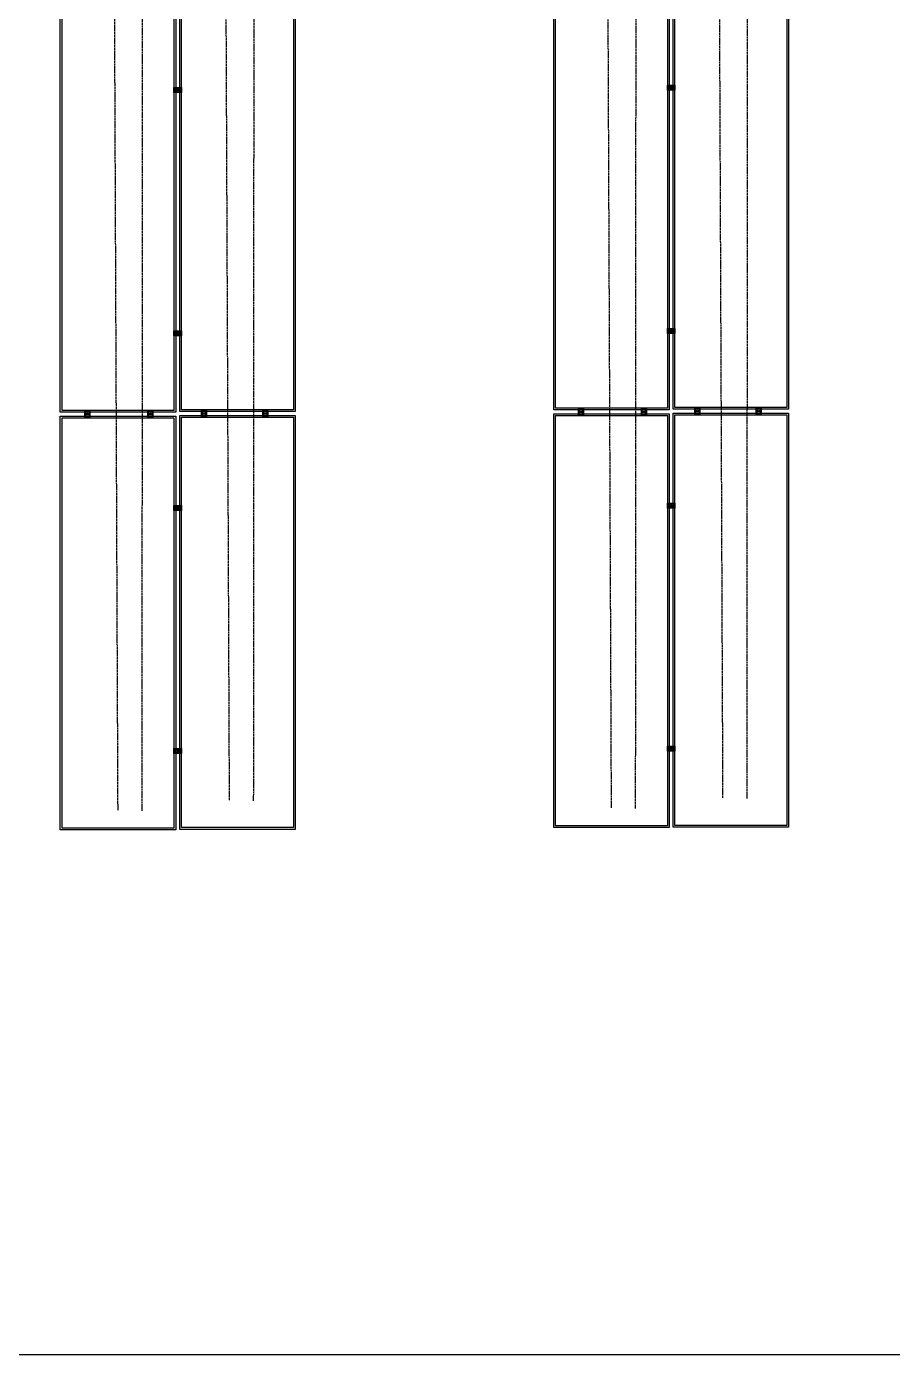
# Model space of a CAD drawing. Header units: millimetres. Extents: x 185509 to 291328, y 95263 to 331092.
# Drawn here: x 252647 to 257636, y 146512 to 154160 of the extents above; entities that cross this region are included whole.
import ezdxf

# ---------------------------------------------------------------- set-up
doc = ezdxf.new("R2010")
doc.units = ezdxf.units.MM
doc.linetypes.add('ACAD_ISO02W100', pattern=[15, 12, -3])
doc.layers.add('Cables string 1', color=20, linetype='ACAD_ISO02W100')
doc.layers.add('Cqbles string 2', color=72, linetype='ACAD_ISO02W100')

msp = doc.modelspace()

# ---------------------------------------------------------------- linework, layer by layer
for p, q in [((253514.242, 153794.049), (253521.032, 153794.049)), ((253517.637, 153790.654), (253517.637, 153797.444)), ((256357.317, 153807.327), (256364.107, 153807.327)), ((256360.712, 153803.933), (256360.712, 153810.722)), ((253514.242, 152393.685), (253521.032, 152393.685)), ((253517.637, 152390.29), (253517.637, 152397.08)), ((256357.317, 152406.963), (256364.107, 152406.963)), ((256360.712, 152403.568), (256360.712, 152410.358)), ((253000.951, 151928.034), (252994.161, 151928.034)), ((252997.556, 151924.639), (252997.556, 151931.429)), ((253363.645, 151928.034), (253356.855, 151928.034)), ((253360.25, 151924.639), (253360.25, 151931.429)), ((253672.388, 151931.313), (253665.599, 151931.313)), ((253668.994, 151927.918), (253668.994, 151934.708)), ((254025.602, 151931.313), (254018.812, 151931.313)), ((254022.207, 151927.918), (254022.207, 151934.708)), ((255844.026, 151941.313), (255837.236, 151941.313)), ((255840.631, 151937.918), (255840.631, 151944.708)), ((256206.72, 151941.313), (256199.93, 151941.313)), ((256203.325, 151937.918), (256203.325, 151944.708)), ((256515.463, 151944.591), (256508.673, 151944.591)), ((256512.068, 151941.196), (256512.068, 151947.986)), ((256868.677, 151944.591), (256861.887, 151944.591)), ((256865.282, 151941.196), (256865.282, 151947.986)), ((253514.242, 151387.487), (253521.032, 151387.487)), ((253517.637, 151384.092), (253517.637, 151390.882)), ((256357.317, 151400.765), (256364.107, 151400.765)), ((256360.712, 151397.371), (256360.712, 151404.16)), ((253517.637, 149983.728), (253517.637, 149990.518)), ((256357.317, 150000.401), (256364.107, 150000.401)), ((256360.712, 149997.006), (256360.712, 150003.796)), ((253514.242, 149987.123), (253521.032, 149987.123))]:
    msp.add_line(p, q)
for points in [[(223004.489, 146511.559), (273004.489, 146511.559), (273004.489, 316511.559), (223004.489, 316511.559)], [(252841.1, 151939.13), (252841.1, 154323.13), (253506.17, 154323.13), (253506.17, 151939.13)], [(252851.1, 151949.13), (252851.1, 154313.13), (253496.17, 154313.13), (253496.17, 151949.13)], [(253529.104, 151942.408), (253529.104, 154326.408), (254194.174, 154326.408), (254194.174, 151942.408)], [(253539.104, 151952.408), (253539.104, 154316.408), (254184.174, 154316.408), (254184.174, 151952.408)], [(255684.174, 151952.408), (255684.174, 154336.408), (256349.245, 154336.408), (256349.245, 151952.408)], [(255694.174, 151962.408), (255694.174, 154326.408), (256339.245, 154326.408), (256339.245, 151962.408)], [(256372.179, 151955.687), (256372.179, 154339.687), (257037.249, 154339.687), (257037.249, 151955.687)], [(256382.179, 151965.687), (256382.179, 154329.687), (257027.249, 154329.687), (257027.249, 151965.687)], [(256339.245, 153792.809), (256339.245, 153821.846), (256382.179, 153821.846), (256382.179, 153792.809)], [(256344.312, 153797.876), (256344.312, 153816.779), (256377.111, 153816.779), (256377.111, 153797.876)], [(253496.17, 153779.53), (253496.17, 153808.568), (253539.104, 153808.568), (253539.104, 153779.53)], [(253501.238, 153784.597), (253501.238, 153803.501), (253534.037, 153803.501), (253534.037, 153784.597)], [(253496.17, 152379.166), (253496.17, 152408.204), (253539.104, 152408.204), (253539.104, 152379.166)], [(253501.238, 152384.233), (253501.238, 152403.136), (253534.037, 152403.136), (253534.037, 152384.233)], [(256339.245, 152392.444), (256339.245, 152421.482), (256382.179, 152421.482), (256382.179, 152392.444)], [(256344.312, 152397.511), (256344.312, 152416.415), (256377.111, 152416.415), (256377.111, 152397.511)], [(252841.1, 149532.568), (252841.1, 151916.568), (253506.17, 151916.568), (253506.17, 149532.568)], [(252851.1, 149542.568), (252851.1, 151906.568), (253496.17, 151906.568), (253496.17, 149542.568)], [(253012.075, 151906.568), (252983.037, 151906.568), (252983.037, 151949.501), (253012.075, 151949.501)], [(253007.008, 151911.635), (252988.104, 151911.635), (252988.104, 151944.434), (253007.008, 151944.434)], [(253374.769, 151906.568), (253345.731, 151906.568), (253345.731, 151949.501), (253374.769, 151949.501)], [(253369.702, 151911.635), (253350.798, 151911.635), (253350.798, 151944.434), (253369.702, 151944.434)], [(253529.104, 149535.846), (253529.104, 151919.846), (254194.174, 151919.846), (254194.174, 149535.846)], [(253539.104, 149545.846), (253539.104, 151909.846), (254184.174, 151909.846), (254184.174, 149545.846)], [(253683.512, 151909.846), (253654.475, 151909.846), (253654.475, 151952.78), (253683.512, 151952.78)], [(253678.445, 151914.913), (253659.542, 151914.913), (253659.542, 151947.712), (253678.445, 151947.712)], [(254036.726, 151909.846), (254007.688, 151909.846), (254007.688, 151952.78), (254036.726, 151952.78)], [(254031.659, 151914.913), (254012.755, 151914.913), (254012.755, 151947.712), (254031.659, 151947.712)], [(255684.174, 149545.846), (255684.174, 151929.846), (256349.245, 151929.846), (256349.245, 149545.846)], [(255694.174, 149555.846), (255694.174, 151919.846), (256339.245, 151919.846), (256339.245, 149555.846)], [(255855.15, 151919.846), (255826.112, 151919.846), (255826.112, 151962.78), (255855.15, 151962.78)], [(255850.082, 151924.913), (255831.179, 151924.913), (255831.179, 151957.712), (255850.082, 151957.712)], [(256217.844, 151919.846), (256188.806, 151919.846), (256188.806, 151962.78), (256217.844, 151962.78)], [(256212.776, 151924.913), (256193.873, 151924.913), (256193.873, 151957.712), (256212.776, 151957.712)], [(256372.179, 149549.125), (256372.179, 151933.125), (257037.249, 151933.125), (257037.249, 149549.125)], [(256382.179, 149559.125), (256382.179, 151923.125), (257027.249, 151923.125), (257027.249, 149559.125)], [(256526.587, 151923.125), (256497.549, 151923.125), (256497.549, 151966.058), (256526.587, 151966.058)], [(256521.52, 151928.192), (256502.617, 151928.192), (256502.617, 151960.991), (256521.52, 151960.991)], [(256879.801, 151923.125), (256850.763, 151923.125), (256850.763, 151966.058), (256879.801, 151966.058)], [(256874.733, 151928.192), (256855.83, 151928.192), (256855.83, 151960.991), (256874.733, 151960.991)], [(253496.17, 151372.968), (253496.17, 151402.006), (253539.104, 151402.006), (253539.104, 151372.968)], [(253501.238, 151378.035), (253501.238, 151396.939), (253534.037, 151396.939), (253534.037, 151378.035)], [(256339.245, 151386.247), (256339.245, 151415.284), (256382.179, 151415.284), (256382.179, 151386.247)], [(256344.312, 151391.314), (256344.312, 151410.217), (256377.111, 151410.217), (256377.111, 151391.314)], [(253496.17, 149972.604), (253496.17, 150001.642), (253539.104, 150001.642), (253539.104, 149972.604)], [(253501.238, 149977.671), (253501.238, 149996.574), (253534.037, 149996.574), (253534.037, 149977.671)], [(256339.245, 149985.882), (256339.245, 150014.92), (256382.179, 150014.92), (256382.179, 149985.882)], [(256344.312, 149990.949), (256344.312, 150009.853), (256377.111, 150009.853), (256377.111, 149990.949)]]:
    msp.add_lwpolyline(points, close=True)
for centre, radius in [((253517.637, 153794.049), 5.395), ((253517.637, 153794.049), 3.395), ((256360.712, 153807.327), 5.395), ((256360.712, 153807.327), 3.395), ((253517.637, 152393.685), 5.395), ((253517.637, 152393.685), 3.395), ((256360.712, 152406.963), 5.395), ((256360.712, 152406.963), 3.395), ((252997.556, 151928.034), 5.395), ((252997.556, 151928.034), 3.395), ((253360.25, 151928.034), 5.395), ((253360.25, 151928.034), 3.395), ((253668.994, 151931.313), 5.395), ((253668.994, 151931.313), 3.395), ((254022.207, 151931.313), 5.395), ((254022.207, 151931.313), 3.395), ((255840.631, 151941.313), 5.395), ((255840.631, 151941.313), 3.395), ((256203.325, 151941.313), 5.395), ((256203.325, 151941.313), 3.395), ((256512.068, 151944.591), 5.395), ((256512.068, 151944.591), 3.395), ((256865.282, 151944.591), 5.395), ((256865.282, 151944.591), 3.395), ((253517.637, 151387.487), 5.395), ((253517.637, 151387.487), 3.395), ((256360.712, 151400.765), 5.395), ((256360.712, 151400.765), 3.395), ((253517.637, 149987.123), 5.395), ((253517.637, 149987.123), 3.395), ((256360.712, 150000.401), 5.395), ((256360.712, 150000.401), 3.395)]:
    msp.add_circle(centre, radius)
at = {"layer": 'Cables string 1'}
for p, q in [((253716.739, 173115.596), (253814.15, 149704.252)), ((256559.814, 173128.875), (256657.225, 149717.53)), ((253074.395, 173057.744), (253171.806, 149646.4)), ((255917.47, 173071.023), (256014.881, 149659.678))]:
    msp.add_line(p, q, dxfattribs=at)
at = {"layer": 'Cqbles string 2'}
for p, q in [((253965.588, 173214.658), (253953.287, 149700.286)), ((256166.318, 173170.084), (256154.017, 149655.712)), ((256808.663, 173227.936), (256796.362, 149713.564)), ((253323.244, 173156.806), (253310.943, 149642.434))]:
    msp.add_line(p, q, dxfattribs=at)

doc.saveas('drawing.dxf')
